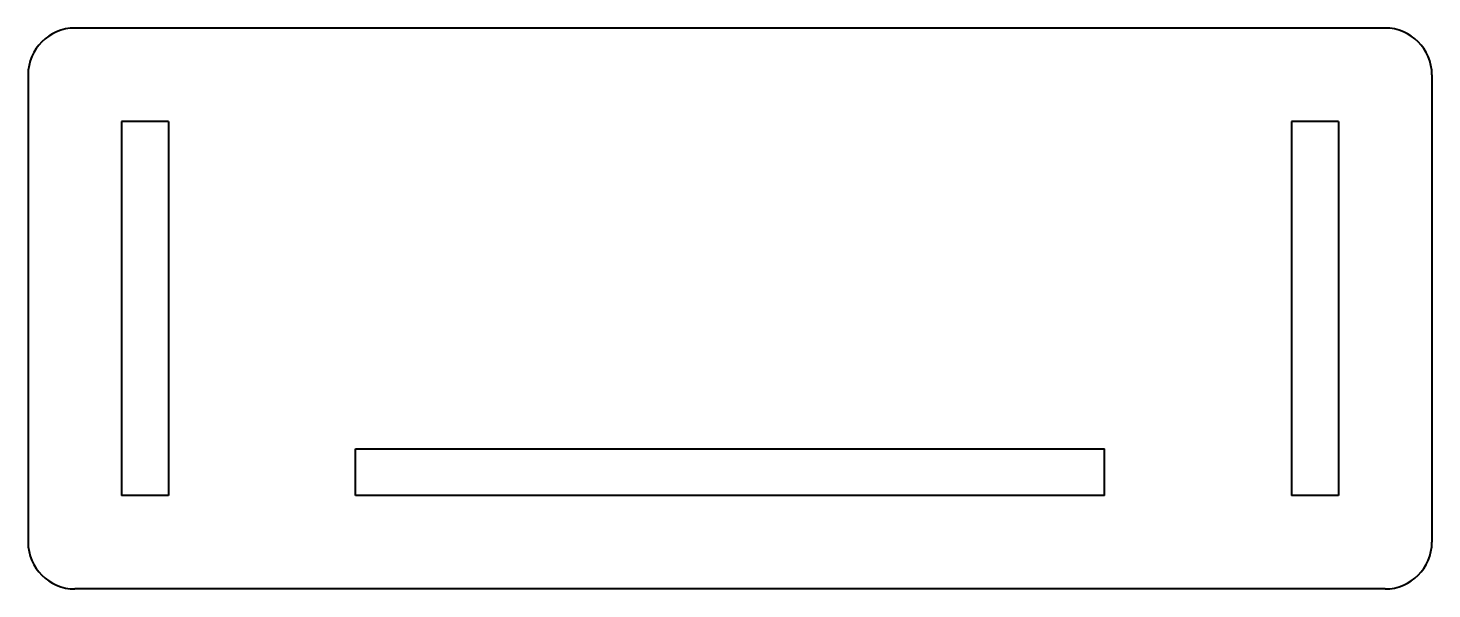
# Model space of a CAD drawing. Header units: millimetres. Extents: x -7.5 to 7.5, y -3 to 3.
import ezdxf

# ---------------------------------------------------------------- set-up
doc = ezdxf.new("R2010")
doc.units = ezdxf.units.MM
doc.layers.add('Visible', color=7, linetype='Continuous', lineweight=40)

msp = doc.modelspace()

# ---------------------------------------------------------------- linework, layer by layer
at = {"layer": 'Visible'}
for p, q in [((7, 3), (-7, 3)), ((-7.5, 2.5), (-7.5, -2.5)), ((7.5, 2.5), (7.5, -2.5)), ((-6, 2), (-6.5, 2)), ((-6.5, 2), (-6.5, -2)), ((-6, 2), (-6, -2)), ((6, 2), (6, -2)), ((6.5, 2), (6, 2)), ((6.5, 2), (6.5, -2)), ((-4, -2), (-4, -1.5)), ((-4, -1.5), (4, -1.5)), ((4, -2), (4, -1.5)), ((-6, -2), (-6.5, -2)), ((4, -2), (-4, -2)), ((6.5, -2), (6, -2)), ((7, -3), (-7, -3))]:
    msp.add_line(p, q, dxfattribs=at)
for centre, start, end in [((-7, 2.5), 90, 180), ((7, 2.5), 0, 90), ((-7, -2.5), 180, 270), ((7, -2.5), 270, 0)]:
    msp.add_arc(centre, 0.5, start, end, dxfattribs=at)

doc.saveas('drawing.dxf')
